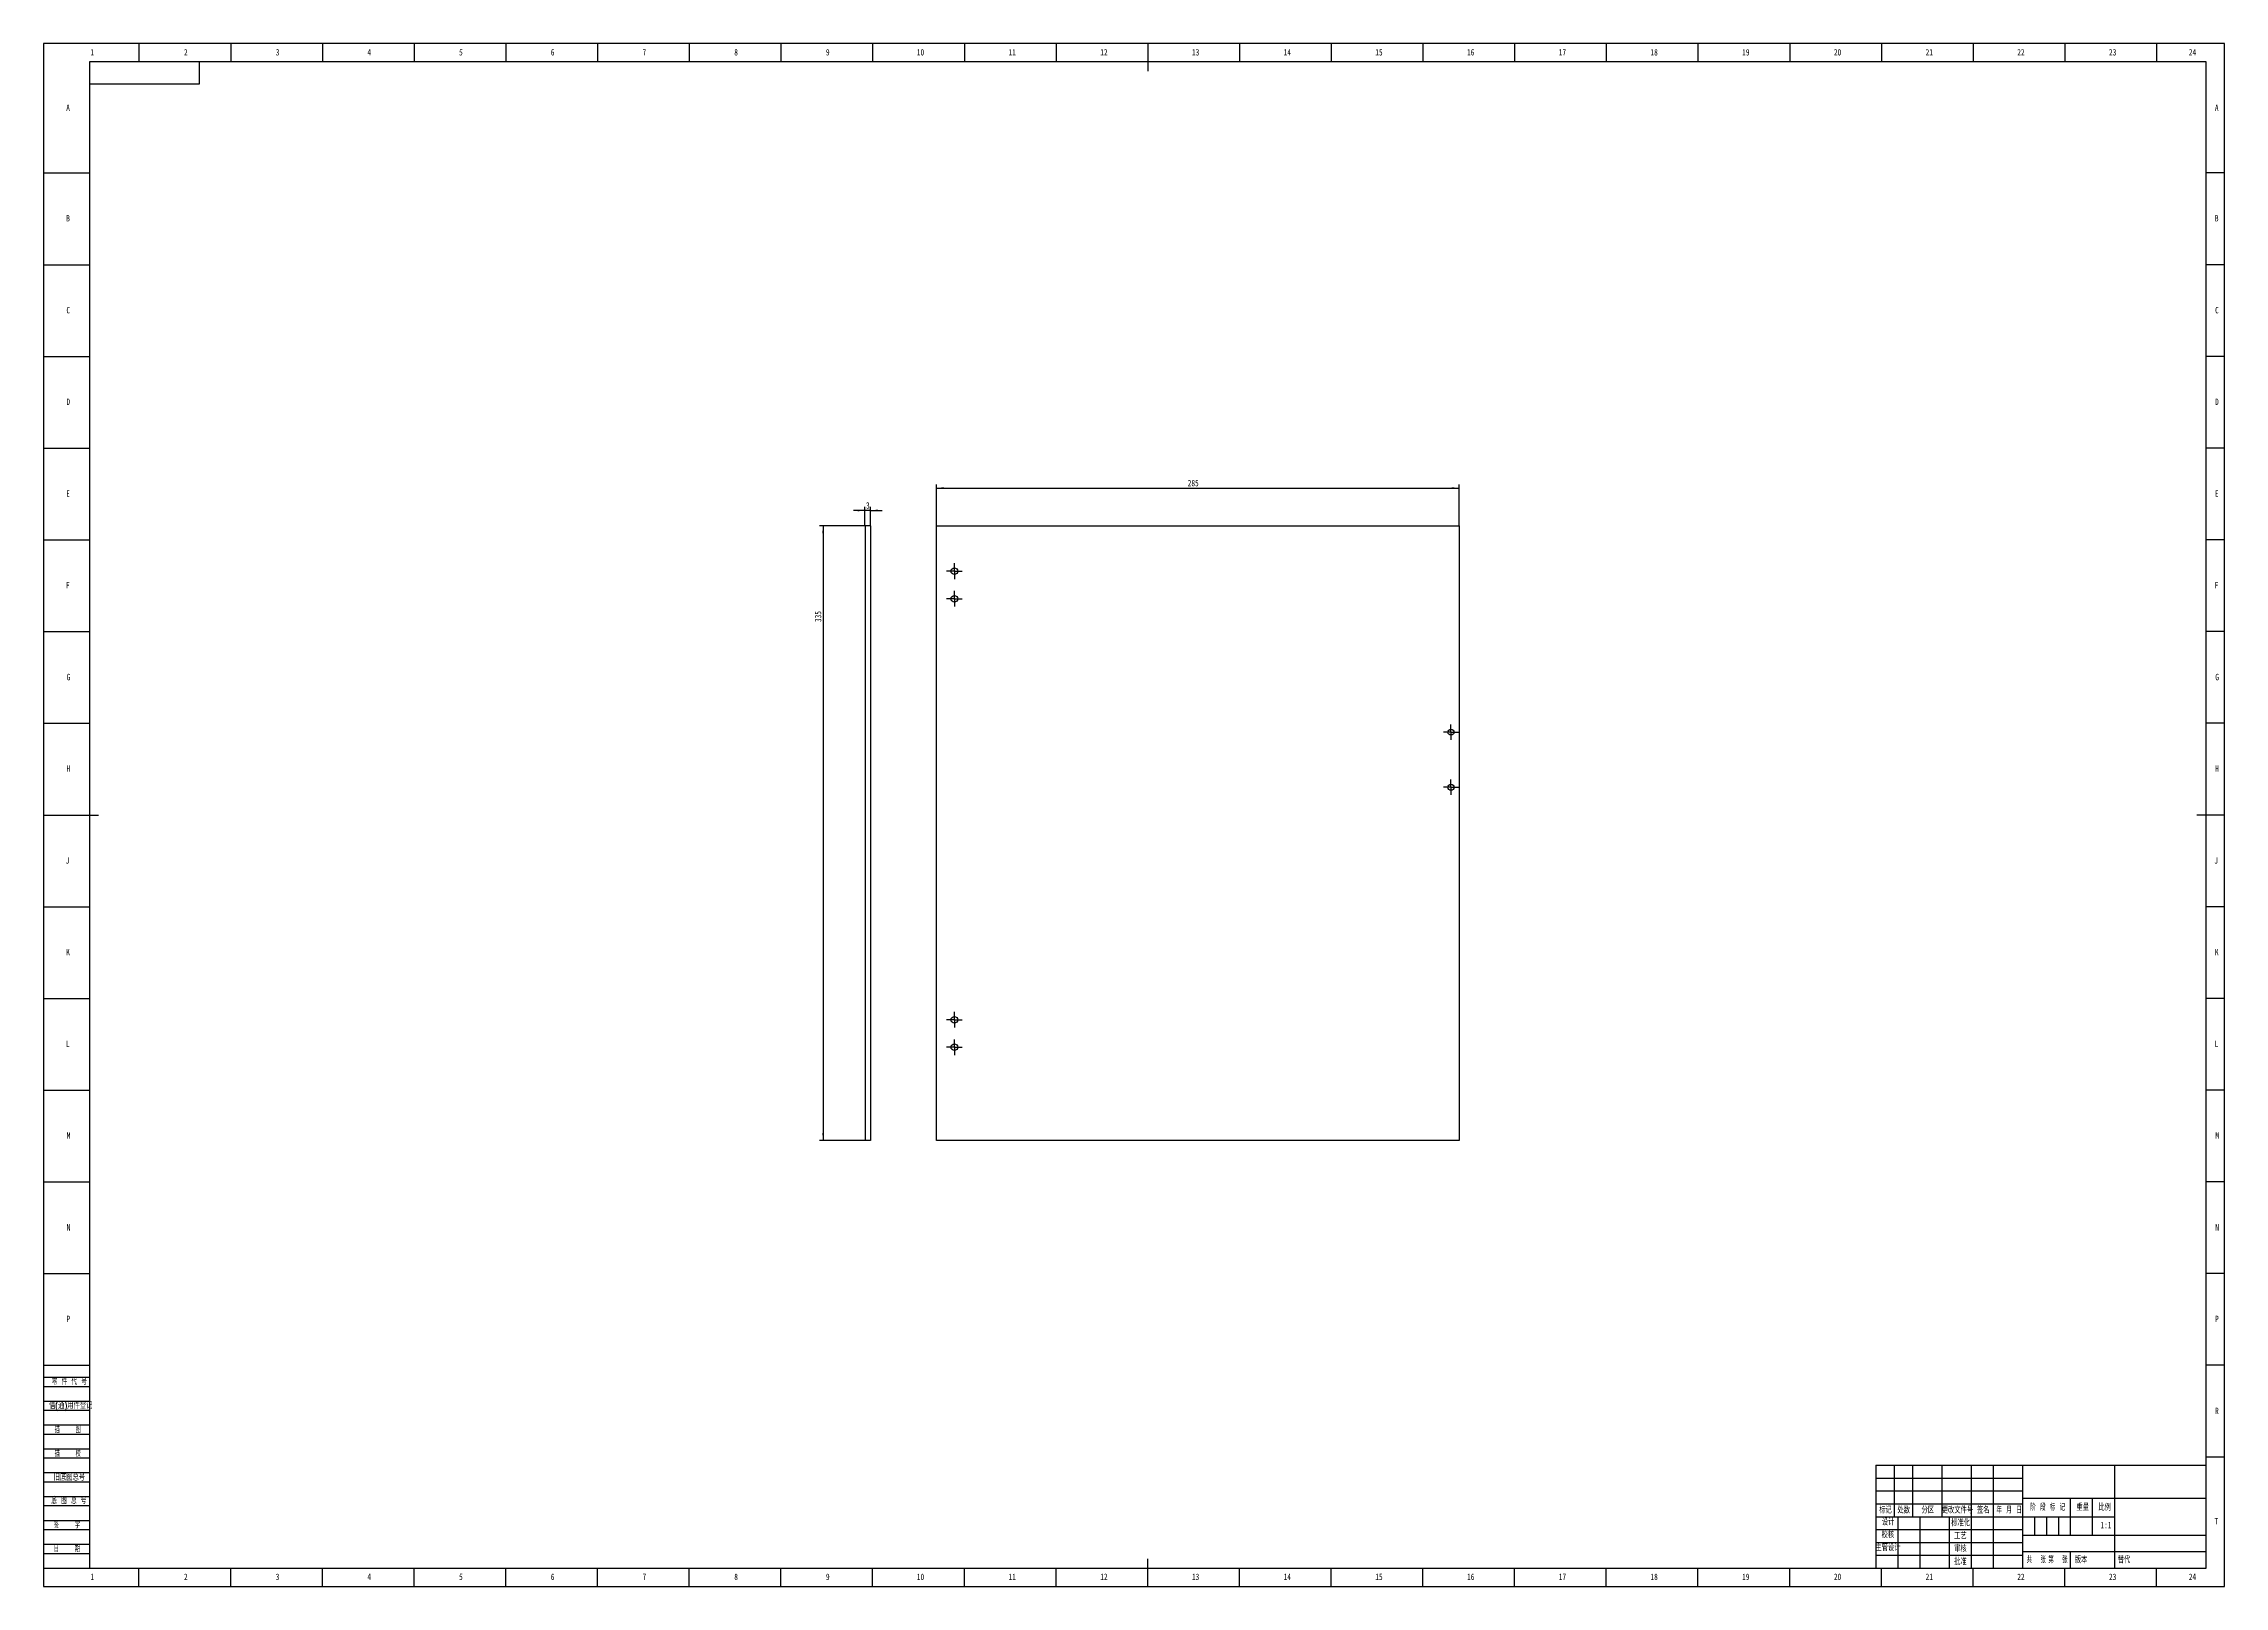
# Model space of a CAD drawing. Header units: millimetres. Extents: x 0 to 1189, y 0 to 841.
import ezdxf

# ---------------------------------------------------------------- set-up
doc = ezdxf.new("R2010")
doc.units = ezdxf.units.MM
for name, color, linetype in [('10', 7, 'Continuous'), ('5', 7, 'Continuous'), ('9', 7, 'Continuous'), ('SLD-0', 7, 'Continuous')]:
    doc.layers.add(name, color=color, linetype=linetype)
doc.styles.add('SLDTEXTSTYLE0', font='TXT', dxfattribs={"width": 0.7, "bigfont": 'bigfont'})
doc.styles.add('SLDTEXTSTYLE1', font='TXT', dxfattribs={"width": 0.6, "bigfont": 'bigfont'})
doc.styles.add('SLDTEXTSTYLE2', font='TXT', dxfattribs={"width": 0.614286, "bigfont": 'bigfont'})
doc.styles.add('SLDTEXTSTYLE3', font='TXT', dxfattribs={"width": 0.62, "bigfont": 'bigfont'})
doc.styles.add('SLDTEXTSTYLE4', font='TXT', dxfattribs={"width": 0.566667, "bigfont": 'bigfont'})
doc.styles.add('SLDTEXTSTYLE5', font='TXT', dxfattribs={"width": 0.7})
doc.dimstyles.new('SLDDIMSTYLE0', dxfattribs={"dimtxt": 3.5, "dimasz": 4.08, "dimexe": 0, "dimexo": 0.0625, "dimgap": 0.875, "dimtad": 2, "dimrnd": 1e-09, "dimzin": 12, "dimdsep": 46, "dimtxsty": 'SLDTEXTSTYLE5', "dimsah": 1, "dimcen": 0.09, "dimadec": 0, "dimazin": 3, "dimtfac": 1, "dimtofl": 0, "dimtmove": 0, "dimatfit": 3, "dimfxl": 1, "dimfrac": 2, "dimtolj": 1, "dimtzin": 12, "dimarcsym": 0})
doc.dimstyles.new('SLDDIMSTYLE1', dxfattribs={"dimtxt": 3.5, "dimasz": 4.08, "dimexe": 0, "dimexo": 0.0625, "dimgap": 0.875, "dimtad": 2, "dimrnd": 1e-09, "dimzin": 12, "dimdsep": 46, "dimtxsty": 'SLDTEXTSTYLE5', "dimsah": 1, "dimcen": 0.09, "dimadec": 0, "dimazin": 3, "dimtfac": 1, "dimtmove": 0, "dimatfit": 0, "dimfxl": 1, "dimfrac": 2, "dimtolj": 1, "dimtzin": 12, "dimarcsym": 0})

# ---------------------------------------------------------------- blocks, each defined once
blk = doc.blocks.new('_D')
at = {"layer": '10'}
for p, q in [((486.8, 578.1), (486.8, 600.7)), ((486.8, 598.7), (771.8, 598.7)), ((771.8, 578.1), (771.8, 600.7))]:
    blk.add_line(p, q, dxfattribs=at)
for points in [[(486.8, 598.7), (490.9, 598.2), (490.9, 599.2)], [(771.8, 598.7), (767.7, 599.2), (767.7, 598.2)]]:
    blk.add_solid(points, dxfattribs=at)
at = {"layer": '10', "insert": (623.8, 603.2), "char_height": 3.5, "attachment_point": 1, "style": 'SLDTEXTSTYLE5'}
blk.add_mtext('285', dxfattribs=at)
blk = doc.blocks.new('SW_CENTERMARKSYMBOL_0')
at = {"layer": '10', "color": 0}
for p, q in [((-2.5, 0), (-4.15, 0)), ((0, 0), (-2.5, 0)), ((0, 2.5), (0, 4.15)), ((0, 0), (0, 2.5)), ((0, 0), (0, -2.5)), ((0, 0), (2.5, 0)), ((2.5, 0), (4.15, 0)), ((0, -2.5), (0, -4.15))]:
    blk.add_line(p, q, dxfattribs=at)
blk = doc.blocks.new('SW_CENTERMARKSYMBOL_1')
at = {"layer": '10', "color": 0}
for p, q in [((-2.5, 0), (-4.15, 0)), ((0, 0), (-2.5, 0)), ((0, 2.5), (0, 4.15)), ((0, 0), (0, 2.5)), ((0, 0), (0, -2.5)), ((0, 0), (2.5, 0)), ((2.5, 0), (4.15, 0)), ((0, -2.5), (0, -4.15))]:
    blk.add_line(p, q, dxfattribs=at)
blk = doc.blocks.new('SW_CENTERMARKSYMBOL_2')
at = {"layer": '10', "color": 0}
for p, q in [((-2.5, 0), (-4.3, 0)), ((0, 0), (-2.5, 0)), ((0, 2.5), (0, 4.3)), ((0, 0), (0, 2.5)), ((0, 0), (0, -2.5)), ((0, 0), (2.5, 0)), ((2.5, 0), (4.3, 0)), ((0, -2.5), (0, -4.3))]:
    blk.add_line(p, q, dxfattribs=at)
blk = doc.blocks.new('SW_CENTERMARKSYMBOL_3')
at = {"layer": '10', "color": 0}
for p, q in [((-2.5, 0), (-4.3, 0)), ((0, 0), (-2.5, 0)), ((0, 2.5), (0, 4.3)), ((0, 0), (0, 2.5)), ((0, 0), (0, -2.5)), ((0, 0), (2.5, 0)), ((2.5, 0), (4.3, 0)), ((0, -2.5), (0, -4.3))]:
    blk.add_line(p, q, dxfattribs=at)
blk = doc.blocks.new('SW_CENTERMARKSYMBOL_4')
at = {"layer": '10', "color": 0}
for p, q in [((-2.5, 0), (-4.3, 0)), ((0, 0), (-2.5, 0)), ((0, 2.5), (0, 4.3)), ((0, 0), (0, 2.5)), ((0, 0), (0, -2.5)), ((0, 0), (2.5, 0)), ((2.5, 0), (4.3, 0)), ((0, -2.5), (0, -4.3))]:
    blk.add_line(p, q, dxfattribs=at)
blk = doc.blocks.new('SW_CENTERMARKSYMBOL_5')
at = {"layer": '10', "color": 0}
for p, q in [((-2.5, 0), (-4.3, 0)), ((0, 0), (-2.5, 0)), ((0, 2.5), (0, 4.3)), ((0, 0), (0, 2.5)), ((0, 0), (0, -2.5)), ((0, 0), (2.5, 0)), ((2.5, 0), (4.3, 0)), ((0, -2.5), (0, -4.3))]:
    blk.add_line(p, q, dxfattribs=at)
blk = doc.blocks.new('_D_1')
at = {"layer": '10'}
for p, q in [((447.8, 586.5), (441.5, 586.5)), ((447.8, 578.1), (447.8, 588.5)), ((450.8, 586.5), (447.8, 586.5)), ((450.8, 578.1), (450.8, 588.5)), ((450.8, 586.5), (457.2, 586.5))]:
    blk.add_line(p, q, dxfattribs=at)
for points in [[(447.8, 586.5), (443.8, 587), (443.8, 586)], [(450.8, 586.5), (454.9, 586), (454.9, 587)]]:
    blk.add_solid(points, dxfattribs=at)
at = {"layer": '10', "insert": (448.4, 591), "char_height": 3.5, "attachment_point": 1, "style": 'SLDTEXTSTYLE5'}
blk.add_mtext('3', dxfattribs=at)
blk = doc.blocks.new('_D_2')
at = {"layer": '10'}
for p, q in [((447.8, 578.1), (423, 578.1)), ((425, 578.1), (425, 243.1)), ((447.8, 243.1), (423, 243.1))]:
    blk.add_line(p, q, dxfattribs=at)
for points in [[(425, 578.1), (424.5, 574.1), (425.5, 574.1)], [(425, 243.1), (425.5, 247.2), (424.5, 247.2)]]:
    blk.add_solid(points, dxfattribs=at)
at = {"layer": '10', "insert": (420.5, 525.7), "char_height": 3.5, "attachment_point": 1, "rotation": 90, "style": 'SLDTEXTSTYLE5'}
blk.add_mtext('335', dxfattribs=at)

msp = doc.modelspace()

# ---------------------------------------------------------------- linework, layer by layer
at = {"color": 7, "linetype": 'Continuous', "lineweight": 25}
for p, q in [((450.841, 578.148), (447.841, 578.148)), ((447.841, 578.148), (447.841, 243.148)), ((450.841, 578.148), (450.841, 243.148)), ((486.812, 578.148), (771.812, 578.148)), ((486.812, 243.148), (486.812, 578.148)), ((771.812, 578.148), (771.812, 243.148)), ((450.841, 243.148), (447.841, 243.148)), ((771.812, 243.148), (486.812, 243.148))]:
    msp.add_line(p, q, dxfattribs=at)
for centre, radius in [((496.562, 553.398), 1.8), ((496.562, 538.398), 1.8), ((767.312, 465.648), 1.65), ((767.312, 435.648), 1.65), ((496.562, 308.898), 1.8), ((496.562, 293.898), 1.8)]:
    msp.add_circle(centre, radius, dxfattribs=at)
at = {"layer": '5', "color": 7}
for p, q in [((1189, 841), (0, 841)), ((0, 841), (0, 0)), ((1189, 0), (1189, 841)), ((0, 114), (25, 114)), ((0, 109), (25, 109)), ((0, 101), (25, 101)), ((0, 96), (25, 96)), ((0, 88), (25, 88)), ((0, 83), (25, 83)), ((0, 75), (25, 75)), ((0, 70), (25, 70)), ((0, 62), (25, 62)), ((0, 57), (25, 57)), ((0, 49), (25, 49)), ((999, 59), (1079, 59)), ((999, 52), (1079, 52)), ((0, 44), (25, 44)), ((0, 36), (25, 36)), ((1085.5, 38), (1085.5, 28)), ((1092, 38), (1092, 28)), ((1098.5, 38), (1098.5, 28)), ((0, 31), (25, 31)), ((0, 23), (25, 23)), ((0, 18), (25, 18)), ((0, 0), (1189, 0))]:
    msp.add_line(p, q, dxfattribs=at)
at = {"layer": '5'}
for p, q in [((52, 841), (52, 831.05)), ((102, 841), (102, 831.05)), ((152, 841), (152, 831.05)), ((202, 841), (202, 831.05)), ((252, 841), (252, 831.05)), ((302, 841), (302, 831.05)), ((352, 841), (352, 831.05)), ((402, 841), (402, 831.05)), ((452, 841), (452, 831.05)), ((502, 841), (502, 831.05)), ((552, 841), (552, 831.05)), ((652, 841), (652, 831.05)), ((702, 841), (702, 831.05)), ((752, 841), (752, 831.05)), ((802, 841), (802, 831.05)), ((852, 841), (852, 831.05)), ((902, 841), (902, 831.05)), ((952, 841), (952, 831.05)), ((1002, 841), (1002, 831.05)), ((1052, 841), (1052, 831.05)), ((1102, 841), (1102, 831.05)), ((1152, 841), (1152, 831.05)), ((0, 770.5), (25, 770.5)), ((1189, 770.5), (1179, 770.5)), ((0, 720.5), (25, 720.5)), ((1189, 720.5), (1179, 720.5)), ((0, 670.5), (25, 670.5)), ((1189, 670.5), (1179, 670.5)), ((0, 620.5), (25, 620.5)), ((1189, 620.5), (1179, 620.5)), ((0, 570.5), (25, 570.5)), ((1189, 570.5), (1179, 570.5)), ((0, 520.5), (25, 520.5)), ((1189, 520.5), (1179, 520.5)), ((0, 470.5), (25, 470.5)), ((1189, 470.5), (1179, 470.5)), ((0, 370.5), (25, 370.5)), ((1189, 370.5), (1179, 370.5)), ((0, 320.5), (25, 320.5)), ((1189, 320.5), (1179, 320.5)), ((0, 270.5), (25, 270.5)), ((1189, 270.5), (1179, 270.5)), ((0, 220.5), (25, 220.5)), ((1189, 220.5), (1179, 220.5)), ((0, 170.5), (25, 170.5)), ((1189, 170.5), (1179, 170.5)), ((0, 120.5), (25, 120.5)), ((1189, 120.5), (1179, 120.5)), ((1189, 70.5), (1179, 70.5)), ((52, 0), (52, 10)), ((102, 0), (102, 10)), ((152, 0), (152, 10)), ((202, 0), (202, 10)), ((252, 0), (252, 10)), ((302, 0), (302, 10)), ((352, 0), (352, 10)), ((402, 0), (402, 10)), ((452, 0), (452, 10)), ((502, 0), (502, 10)), ((552, 0), (552, 10)), ((652, 0), (652, 10)), ((702, 0), (702, 10)), ((752, 0), (752, 10)), ((802, 0), (802, 10)), ((852, 0), (852, 10)), ((902, 0), (902, 10)), ((952, 0), (952, 10)), ((1002, 0), (1002, 10)), ((1052, 0), (1052, 10)), ((1102, 0), (1102, 10)), ((1152, 0), (1152, 10))]:
    msp.add_line(p, q, dxfattribs=at)
at = {"layer": '5', "lineweight": 25}
for p, q in [((602, 841), (602, 826)), ((0, 420.5), (30, 420.5)), ((1189, 420.5), (1174, 420.5)), ((602, 0), (602, 15)), ((1105, 18.982), (1105, 10))]:
    msp.add_line(p, q, dxfattribs=at)
at = {"layer": '5', "color": 7, "lineweight": 25}
for p, q in [((1179, 831.05), (25, 831.05)), ((25, 831.05), (25, 10)), ((85, 819), (85, 831)), ((1179, 10), (1179, 831.05)), ((25, 819), (85, 819)), ((999, 66), (1179, 66)), ((999, 66), (999, 10)), ((1009, 66), (1009, 38)), ((1019, 66), (1019, 38)), ((1035, 66), (1035, 38)), ((1051, 66), (1051, 10)), ((1063, 66), (1063, 10)), ((1079, 66), (1079, 10)), ((1129, 66), (1129, 38)), ((1079, 48), (1179, 48)), ((1105, 48), (1105, 28)), ((1117, 48), (1117, 28)), ((999, 45), (1079, 45)), ((999, 38), (1129, 38)), ((1011, 38), (1011, 10)), ((1023, 38), (1023, 10)), ((1039, 38), (1039, 10)), ((1129, 38), (1129, 10)), ((999, 31), (1079, 31)), ((999, 24), (1079, 24)), ((1079, 28), (1179, 28)), ((999, 17), (1079, 17)), ((1079.006, 18.982), (1179, 18.982)), ((0, 10), (1179, 10))]:
    msp.add_line(p, q, dxfattribs=at)

# ---------------------------------------------------------------- block references
at = {"layer": '10'}
for name, p in [('SW_CENTERMARKSYMBOL_5', (496.562, 553.398)), ('SW_CENTERMARKSYMBOL_2', (496.562, 538.398)), ('SW_CENTERMARKSYMBOL_0', (767.312, 465.648)), ('SW_CENTERMARKSYMBOL_1', (767.312, 435.648)), ('SW_CENTERMARKSYMBOL_4', (496.562, 308.898)), ('SW_CENTERMARKSYMBOL_3', (496.562, 293.898))]:
    msp.add_blockref(name, p, dxfattribs=at)

# ---------------------------------------------------------------- texts
at = {"layer": '10', "char_height": 3.5, "attachment_point": 2}
for s, insert, style in [('1', (26.544, 838.039), 'SLDTEXTSTYLE5'), ('2', (77.544, 838.039), 'SLDTEXTSTYLE5'), ('3', (127.544, 838.039), 'SLDTEXTSTYLE5'), ('4', (177.544, 838.039), 'SLDTEXTSTYLE5'), ('5', (227.544, 838.039), 'SLDTEXTSTYLE5'), ('6', (277.547, 838.039), 'SLDTEXTSTYLE5'), ('7', (327.547, 838.039), 'SLDTEXTSTYLE5'), ('8', (377.547, 838.039), 'SLDTEXTSTYLE5'), ('9', (427.547, 838.039), 'SLDTEXTSTYLE5'), ('10', (478.089, 838.039), 'SLDTEXTSTYLE5'), ('11', (528.089, 838.039), 'SLDTEXTSTYLE5'), ('12', (578.089, 838.039), 'SLDTEXTSTYLE5'), ('13', (628.089, 838.039), 'SLDTEXTSTYLE5'), ('14', (678.089, 838.039), 'SLDTEXTSTYLE5'), ('15', (728.089, 838.039), 'SLDTEXTSTYLE5'), ('16', (778.091, 838.039), 'SLDTEXTSTYLE5'), ('17', (828.091, 838.039), 'SLDTEXTSTYLE5'), ('18', (878.091, 838.039), 'SLDTEXTSTYLE5'), ('19', (928.091, 838.039), 'SLDTEXTSTYLE5'), ('20', (978.089, 838.039), 'SLDTEXTSTYLE5'), ('21', (1028.089, 838.039), 'SLDTEXTSTYLE5'), ('22', (1078.089, 838.039), 'SLDTEXTSTYLE5'), ('23', (1128.089, 838.039), 'SLDTEXTSTYLE5'), ('24', (1171.589, 838.039), 'SLDTEXTSTYLE5'), ('A', (13.32, 807.712), 'SLDTEXTSTYLE5'), ('A', (1184.82, 807.712), 'SLDTEXTSTYLE5'), ('B', (13.32, 747.539), 'SLDTEXTSTYLE5'), ('B', (1184.82, 747.539), 'SLDTEXTSTYLE5'), ('C', (13.427, 697.462), 'SLDTEXTSTYLE5'), ('C', (1184.927, 697.462), 'SLDTEXTSTYLE5'), ('D', (13.43, 647.539), 'SLDTEXTSTYLE5'), ('D', (1184.93, 647.539), 'SLDTEXTSTYLE5'), ('E', (13.318, 597.462), 'SLDTEXTSTYLE5'), ('E', (1184.818, 597.462), 'SLDTEXTSTYLE5'), ('F', (13.224, 547.539), 'SLDTEXTSTYLE5'), ('F', (1184.724, 547.539), 'SLDTEXTSTYLE5'), ('G', (13.539, 497.462), 'SLDTEXTSTYLE5'), ('G', (1185.039, 497.462), 'SLDTEXTSTYLE5'), ('H', (13.43, 447.539), 'SLDTEXTSTYLE5'), ('H', (1184.93, 447.539), 'SLDTEXTSTYLE5'), ('J', (13.015, 397.462), 'SLDTEXTSTYLE5'), ('J', (1184.515, 397.462), 'SLDTEXTSTYLE5'), ('K', (13.32, 347.539), 'SLDTEXTSTYLE5'), ('K', (1184.82, 347.539), 'SLDTEXTSTYLE5'), ('L', (13.181, 297.462), 'SLDTEXTSTYLE5'), ('L', (1184.681, 297.462), 'SLDTEXTSTYLE5'), ('M', (13.597, 247.539), 'SLDTEXTSTYLE5'), ('M', (1185.097, 247.539), 'SLDTEXTSTYLE5'), ('N', (13.549, 197.462), 'SLDTEXTSTYLE5'), ('N', (1185.049, 197.462), 'SLDTEXTSTYLE5'), ('P', (13.444, 147.539), 'SLDTEXTSTYLE5'), ('P', (1184.944, 147.539), 'SLDTEXTSTYLE5'), ('R', (1184.93, 97.462), 'SLDTEXTSTYLE5'), ('T', (1184.656, 37.289), 'SLDTEXTSTYLE5'), ('校核', (1005.494, 29.857), 'SLDTEXTSTYLE0'), ('主管设计', (1005.562, 22.83), 'SLDTEXTSTYLE0'), ('1', (26.544, 6.962), 'SLDTEXTSTYLE5'), ('2', (77.544, 6.962), 'SLDTEXTSTYLE5'), ('3', (127.544, 6.962), 'SLDTEXTSTYLE5'), ('4', (177.544, 6.962), 'SLDTEXTSTYLE5'), ('5', (227.544, 6.962), 'SLDTEXTSTYLE5'), ('6', (277.547, 6.962), 'SLDTEXTSTYLE5'), ('7', (327.547, 6.962), 'SLDTEXTSTYLE5'), ('8', (377.547, 6.962), 'SLDTEXTSTYLE5'), ('9', (427.547, 6.962), 'SLDTEXTSTYLE5'), ('10', (478.089, 6.962), 'SLDTEXTSTYLE5'), ('11', (528.089, 6.962), 'SLDTEXTSTYLE5'), ('12', (578.089, 6.962), 'SLDTEXTSTYLE5'), ('13', (628.089, 6.962), 'SLDTEXTSTYLE5'), ('14', (678.089, 6.962), 'SLDTEXTSTYLE5'), ('15', (728.089, 6.962), 'SLDTEXTSTYLE5'), ('16', (778.091, 6.962), 'SLDTEXTSTYLE5'), ('17', (828.091, 6.962), 'SLDTEXTSTYLE5'), ('18', (878.091, 6.962), 'SLDTEXTSTYLE5'), ('19', (928.091, 6.962), 'SLDTEXTSTYLE5'), ('20', (978.089, 6.962), 'SLDTEXTSTYLE5'), ('21', (1028.089, 6.962), 'SLDTEXTSTYLE5'), ('22', (1078.089, 6.962), 'SLDTEXTSTYLE5'), ('23', (1128.089, 6.962), 'SLDTEXTSTYLE5'), ('24', (1171.589, 6.962), 'SLDTEXTSTYLE5')]:
    msp.add_mtext(s, dxfattribs=dict(at, insert=insert, style=style))
at = {"layer": '10', "color": 7, "insert": (1110.844, 16.188), "char_height": 3.5, "attachment_point": 2, "style": 'SLDTEXTSTYLE0'}
msp.add_mtext('版本', dxfattribs=at)
at = {"layer": '9', "color": 7, "char_height": 3.5}
for s, insert, attachment_point, style in [('零 件 代 号', (4.482, 113.36), 1, 'SLDTEXTSTYLE2'), ('借(通)用件登记', (2.933, 100.276), 1, 'SLDTEXTSTYLE0'), ('描    图', (13.129, 87.176), 2, 'SLDTEXTSTYLE4'), ('描    校', (13.129, 74.137), 2, 'SLDTEXTSTYLE4'), ('旧底图总号', (5.459, 61.201), 1, 'SLDTEXTSTYLE0'), ('底 图 总 号', (4.212, 48.433), 1, 'SLDTEXTSTYLE2'), ('标记', (1004.245, 43.306), 2, 'SLDTEXTSTYLE0'), ('设计', (1005.645, 36.767), 2, 'SLDTEXTSTYLE0'), ('处数', (1014.171, 43.306), 2, 'SLDTEXTSTYLE0'), ('分区', (1027.308, 43.306), 2, 'SLDTEXTSTYLE0'), ('更改文件号', (1043.482, 43.306), 2, 'SLDTEXTSTYLE0'), ('标准化', (1045.185, 36.358), 2, 'SLDTEXTSTYLE0'), ('签名', (1057.537, 43.306), 2, 'SLDTEXTSTYLE0'), ('年 月 日', (1071.61, 43.306), 2, 'SLDTEXTSTYLE3'), ('阶 段 标 记', (1092.651, 44.81), 2, 'SLDTEXTSTYLE2'), ('重量', (1111.794, 44.81), 2, 'SLDTEXTSTYLE0'), ('比例', (1123.679, 44.81), 2, 'SLDTEXTSTYLE0'), ('签    字', (12.691, 35.193), 2, 'SLDTEXTSTYLE4'), ('工艺', (1045.075, 29.23), 2, 'SLDTEXTSTYLE0'), ('日    期', (12.691, 22.233), 2, 'SLDTEXTSTYLE4'), ('批准', (1045.075, 15.216), 2, 'SLDTEXTSTYLE0'), ('审核', (1045.075, 22.249), 2, 'SLDTEXTSTYLE0'), ('共  张', (1086.383, 16.188), 2, 'SLDTEXTSTYLE1'), ('第  张', (1098.274, 16.188), 2, 'SLDTEXTSTYLE1')]:
    msp.add_mtext(s, dxfattribs=dict(at, insert=insert, attachment_point=attachment_point, style=style))
at = {"layer": 'SLD-0', "char_height": 3.5}
for s, insert, attachment_point, style in [('1:1', (1124.437, 35.158), 2, 'SLDTEXTSTYLE5'), ('替代', (1130.851, 16.188), 1, 'SLDTEXTSTYLE0')]:
    msp.add_mtext(s, dxfattribs=dict(at, insert=insert, attachment_point=attachment_point, style=style))

# ---------------------------------------------------------------- dimensions: what is measured, and where the dimension line sits
at = {"layer": '10'}
for base, p1, p2, dimstyle, picture, middle in [((771.812, 598.7), (486.812, 578.148), (771.812, 578.148), 'SLDDIMSTYLE0', '_D', (626.061, 598.7)), ((447.841, 586.514), (450.841, 578.148), (447.841, 578.148), 'SLDDIMSTYLE1', '_D_1', (449.188, 586.514))]:
    dim = msp.add_linear_dim(base=base, p1=p1, p2=p2, dimstyle=dimstyle, dxfattribs=at)
    dim.commit()
    dim.dimension.update_dxf_attribs({"geometry": picture, "text_midpoint": middle, "dimtype": 160})
dim = msp.add_linear_dim(base=(425.04, 243.148), p1=(447.841, 578.148), p2=(447.841, 243.148), angle=90, dimstyle='SLDDIMSTYLE0', dxfattribs=at)
dim.commit()
dim.dimension.update_dxf_attribs({"geometry": '_D_2', "text_midpoint": (425.04, 527.967), "dimtype": 160})

doc.saveas('drawing.dxf')
